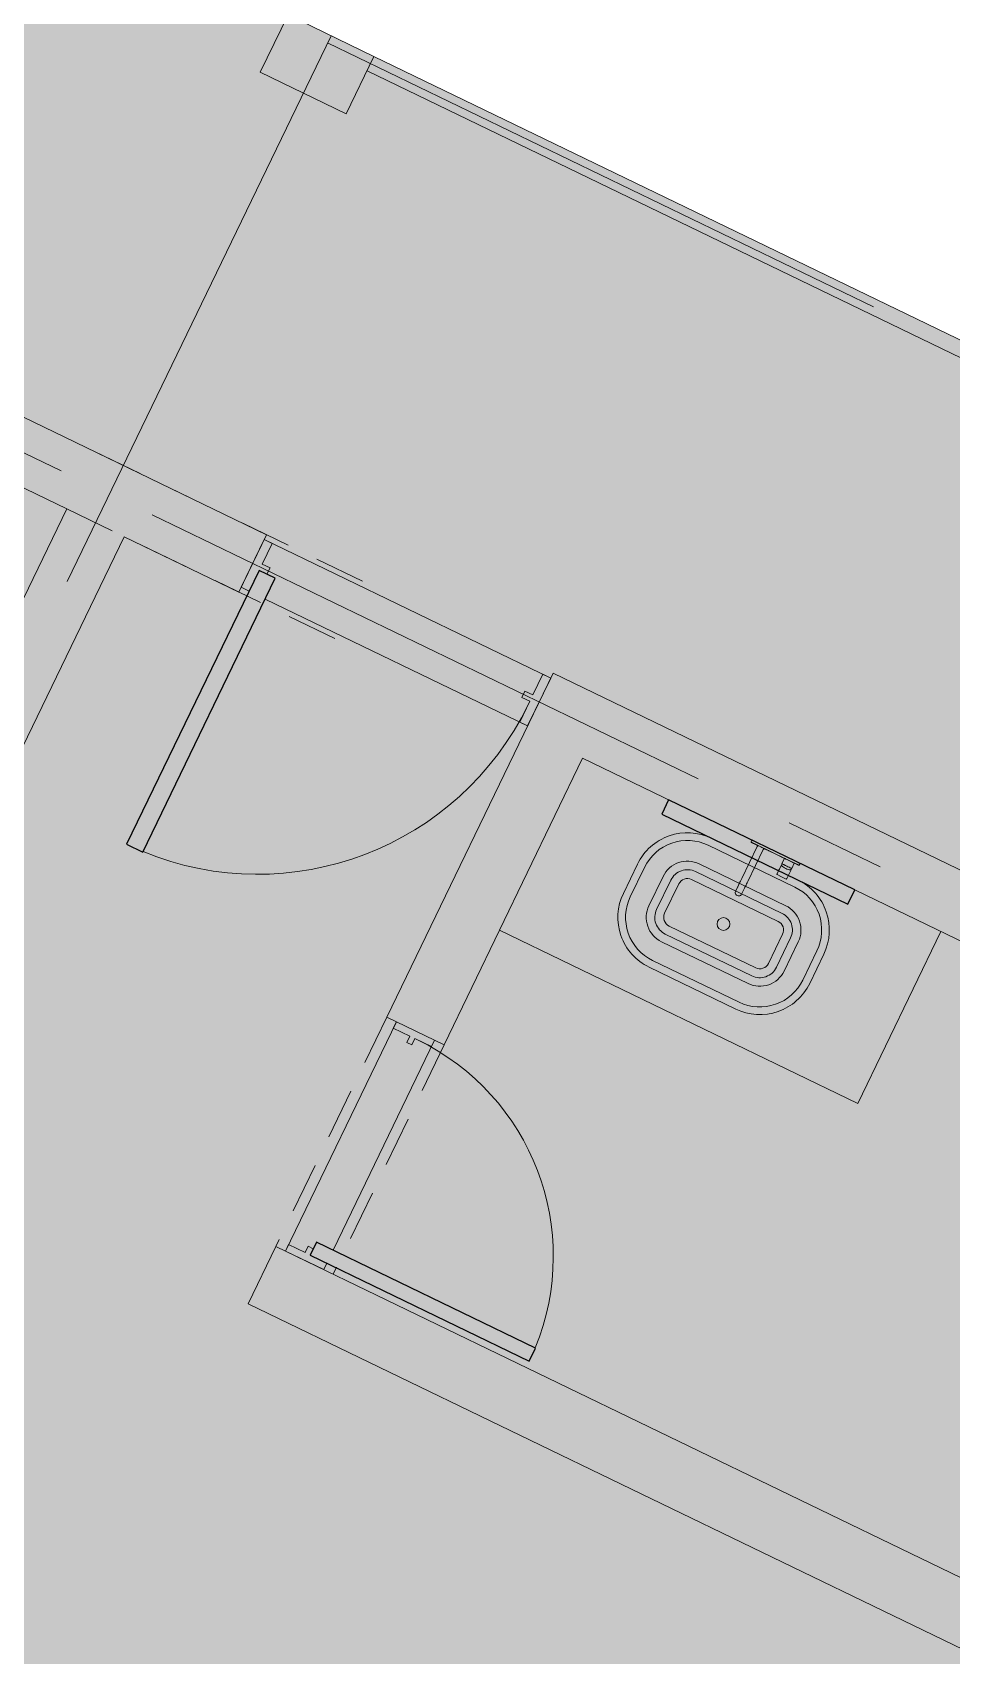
# Model space of a CAD drawing. Header units: metres. Extents: x -466 to 1322, y -1072 to 50.
# Drawn here: x 434.57 to 437.45, y -431.09 to -425.99 of the extents above; entities that cross this region are included whole.
import ezdxf

# ---------------------------------------------------------------- set-up
doc = ezdxf.new("R2010")
doc.units = ezdxf.units.M
for name, pattern in [('B1 P BAJA$0$HIDDEN', [9.525, 6.35, -3.175]), ('CENTER2', [28.575, 19.05, -3.175, 3.175, -3.175]), ('Hidden 1_16_', [0.002381, 0.001587, -0.00079375])]:
    doc.linetypes.add(name, pattern=pattern)
for name, color, linetype, lineweight in [('A - Hatch muros', 4, 'Continuous', 0), ('A - MURO BAJO', 2, 'Continuous', 0), ('A - PROY', 250, 'B1 P BAJA$0$HIDDEN', 0), ('A-ACCESORIOS DE BAÑO', 6, 'Continuous', 0), ('A-DOOR', 2, 'Continuous', 9), ('A-EJES', 61, 'CENTER2', 0), ('A-Fixt', 122, 'Continuous', 5), ('A-MURO INT', 4, 'Continuous', 0)]:
    doc.layers.add(name, color=color, linetype=linetype, lineweight=lineweight)
doc.layers.add('A-MIRROR', color=8, linetype='Continuous')
doc.layers.add('A-PUERTA', color=2, linetype='Continuous')
doc.layers.add('Hatch Interior', color=7, linetype='Continuous', lineweight=0, true_color=0xaf6350)

# ---------------------------------------------------------------- blocks, each defined once
blk = doc.blocks.new('JVAS_Puerta - 0_90 X 2_10-V18-Planta Baja')
at = {"color": 0}
for p, q in [((-0.425, -0.0425), (-0.425, -0.9025)), ((-0.374, -0.0425), (-0.425, -0.0425)), ((-0.374, -0.9025), (-0.374, -0.0425)), ((-0.425, -0.9025), (-0.374, -0.9025))]:
    blk.add_line(p, q, dxfattribs=at)
at = {"layer": 'A - PROY', "color": 18, "linetype": 'Continuous', "ltscale": 100, "true_color": 0x000000}
blk.add_arc((-0.425, -0.0525), 0.85, 273.4398, 0, dxfattribs=at)
at = {"layer": 'A-DOOR', "color": 253, "linetype": 'Continuous', "ltscale": 100}
for p, q in [((-0.45, 0.0425), (0.45, 0.0425)), ((-0.374, -0.1075), (0.45, -0.1075))]:
    blk.add_line(p, q, dxfattribs=at)
at = {"layer": 'A-DOOR'}
for p, q in [((-0.425, 0.0425), (-0.45, 0.0425)), ((-0.45, 0.0425), (-0.45, -0.1075)), ((-0.425, -0.0225), (-0.425, 0.0425)), ((0.45, 0.0425), (0.425, 0.0425)), ((0.425, 0.0425), (0.425, -0.0225)), ((0.45, -0.1075), (0.45, 0.0425)), ((-0.4, -0.0225), (-0.425, -0.0225)), ((-0.425, -0.1075), (-0.425, -0.0425)), ((-0.425, -0.0425), (-0.4, -0.0425)), ((-0.4, -0.0425), (-0.4, -0.0225)), ((0.425, -0.0225), (0.4, -0.0225)), ((0.4, -0.0225), (0.4, -0.0425)), ((0.4, -0.0425), (0.425, -0.0425)), ((0.425, -0.0425), (0.425, -0.1075)), ((-0.45, -0.1075), (-0.425, -0.1075)), ((0.425, -0.1075), (0.45, -0.1075))]:
    blk.add_line(p, q, dxfattribs=at)
blk = doc.blocks.new('monomando powder room')
at = {"layer": 'A-ACCESORIOS DE BAÑO'}
for p, q in [((-98.7727, -159.2227), (-98.7727, -159.2225)), ((-98.7667, -159.2225), (-98.7727, -159.2225)), ((-98.7727, -159.2225), (-98.7667, -159.2225)), ((-98.7727, -159.2233), (-98.7727, -159.2227)), ((-98.7727, -159.2243), (-98.7727, -159.2233)), ((-98.7727, -159.2255), (-98.7727, -159.2243)), ((-98.7727, -159.227), (-98.7727, -159.2255)), ((-98.7727, -159.2285), (-98.7727, -159.227)), ((-98.7727, -159.3065), (-98.7727, -159.2285)), ((-98.766, -159.2228), (-98.7667, -159.2225)), ((-98.766, -159.223), (-98.766, -159.2228)), ((-98.7657, -159.2235), (-98.766, -159.2228)), ((-98.766, -159.2236), (-98.766, -159.223)), ((-98.766, -159.2245), (-98.766, -159.2236)), ((-98.766, -159.2257), (-98.766, -159.2245)), ((-98.766, -159.227), (-98.766, -159.2257)), ((-98.766, -159.2285), (-98.766, -159.227)), ((-98.766, -159.3065), (-98.766, -159.2285)), ((-98.7657, -159.2237), (-98.7657, -159.2235)), ((-98.7657, -159.2242), (-98.7657, -159.2237)), ((-98.7657, -159.225), (-98.7657, -159.2242)), ((-98.7657, -159.226), (-98.7657, -159.225)), ((-98.7657, -159.2272), (-98.7657, -159.226)), ((-98.7657, -159.2285), (-98.7657, -159.2272)), ((-98.7657, -159.2295), (-98.7657, -159.2285)), ((-98.7657, -159.2395), (-98.7657, -159.2285)), ((-98.7657, -159.2322), (-98.7657, -159.2295)), ((-98.7657, -159.2309), (-98.7657, -159.2299)), ((-98.7657, -159.2335), (-98.7657, -159.2309)), ((-98.7657, -159.2367), (-98.7657, -159.2322)), ((-98.7657, -159.2377), (-98.7657, -159.2335)), ((-98.7657, -159.2426), (-98.7657, -159.2367)), ((-98.7657, -159.2395), (-98.7657, -159.2377)), ((-98.7657, -159.2396), (-98.7657, -159.239)), ((-98.7657, -159.2395), (-98.7657, -159.239)), ((-98.7473, -159.2395), (-98.7657, -159.2395)), ((-98.7657, -159.2395), (-98.7473, -159.2395)), ((-98.7657, -159.2413), (-98.7657, -159.2396)), ((-98.7657, -159.2441), (-98.7657, -159.2413)), ((-98.7657, -159.2493), (-98.7657, -159.2426)), ((-98.7657, -159.2477), (-98.7657, -159.2441)), ((-98.7657, -159.2519), (-98.7657, -159.2477)), ((-98.7657, -159.2565), (-98.7657, -159.2493)), ((-98.7657, -159.2565), (-98.7657, -159.2519)), ((-98.7657, -159.261), (-98.7657, -159.2565)), ((-98.7657, -159.2637), (-98.7657, -159.2565)), ((-98.7469, -159.2397), (-98.7473, -159.2395)), ((-98.7467, -159.2402), (-98.7469, -159.2397)), ((-98.7469, -159.2403), (-98.7469, -159.2397)), ((-98.7469, -159.242), (-98.7469, -159.2403)), ((-98.7469, -159.2446), (-98.7469, -159.242)), ((-98.7469, -159.2481), (-98.7469, -159.2446)), ((-98.7469, -159.2522), (-98.7469, -159.2481)), ((-98.7469, -159.2565), (-98.7469, -159.2522)), ((-98.7469, -159.2608), (-98.7469, -159.2565)), ((-98.7467, -159.2405), (-98.7467, -159.2402)), ((-98.7427, -159.2405), (-98.7467, -159.2405)), ((-98.7467, -159.2411), (-98.7467, -159.2405)), ((-98.7467, -159.2405), (-98.7427, -159.2405)), ((-98.7467, -159.2426), (-98.7467, -159.2411)), ((-98.7467, -159.2452), (-98.7467, -159.2426)), ((-98.7467, -159.2485), (-98.7467, -159.2452)), ((-98.7467, -159.2523), (-98.7467, -159.2485)), ((-98.7467, -159.2565), (-98.7467, -159.2523)), ((-98.7467, -159.2606), (-98.7467, -159.2565)), ((-98.7286, -159.2395), (-98.7427, -159.2395)), ((-98.7427, -159.2401), (-98.7427, -159.2395)), ((-98.7416, -159.2401), (-98.7427, -159.2395)), ((-98.7427, -159.2395), (-98.7286, -159.2395)), ((-98.7427, -159.2405), (-98.7427, -159.2401)), ((-98.7413, -159.2406), (-98.7427, -159.2405)), ((-98.7407, -159.2417), (-98.7416, -159.2401)), ((-98.7398, -159.2445), (-98.7407, -159.2417)), ((-98.7392, -159.248), (-98.7398, -159.2445)), ((-98.7388, -159.2521), (-98.7392, -159.248)), ((-98.7387, -159.2565), (-98.7388, -159.2521)), ((-98.7388, -159.2608), (-98.7387, -159.2565)), ((-98.7286, -159.2395), (-98.7122, -159.2395)), ((-98.7122, -159.2395), (-98.7286, -159.2395)), ((-98.7103, -159.2395), (-98.7122, -159.2395)), ((-98.7122, -159.2395), (-98.7103, -159.2395)), ((-98.7099, -159.2398), (-98.7103, -159.2395)), ((-98.7097, -159.2403), (-98.7099, -159.2398)), ((-98.7097, -159.2565), (-98.7097, -159.2403)), ((-98.7097, -159.2727), (-98.7097, -159.2565)), ((-98.7727, -159.3845), (-98.7727, -159.3065)), ((-98.7727, -159.3845), (-98.7727, -159.3065)), ((-98.766, -159.3845), (-98.766, -159.3065)), ((-98.766, -159.3845), (-98.766, -159.3065)), ((-98.7657, -159.2652), (-98.7657, -159.261)), ((-98.7657, -159.2704), (-98.7657, -159.2637)), ((-98.7657, -159.2689), (-98.7657, -159.2652)), ((-98.7657, -159.2717), (-98.7657, -159.2689)), ((-98.7657, -159.2763), (-98.7657, -159.2704)), ((-98.7657, -159.2734), (-98.7657, -159.2717)), ((-98.7657, -159.274), (-98.7657, -159.2734)), ((-98.7473, -159.2735), (-98.7657, -159.2735)), ((-98.7657, -159.3065), (-98.7657, -159.2735)), ((-98.7657, -159.2753), (-98.7657, -159.2735)), ((-98.7657, -159.2735), (-98.7473, -159.2735)), ((-98.7657, -159.274), (-98.7657, -159.2735)), ((-98.7657, -159.2795), (-98.7657, -159.2753)), ((-98.7657, -159.2808), (-98.7657, -159.2763)), ((-98.7657, -159.2821), (-98.7657, -159.2795)), ((-98.7657, -159.2835), (-98.7657, -159.2808)), ((-98.7657, -159.2831), (-98.7657, -159.2821)), ((-98.7657, -159.2845), (-98.7657, -159.2835)), ((-98.7657, -159.343), (-98.7657, -159.3065)), ((-98.7473, -159.2735), (-98.7469, -159.2732)), ((-98.7469, -159.2648), (-98.7469, -159.2608)), ((-98.7469, -159.2683), (-98.7469, -159.2648)), ((-98.7469, -159.271), (-98.7469, -159.2683)), ((-98.7469, -159.2726), (-98.7469, -159.271)), ((-98.7469, -159.2732), (-98.7469, -159.2726)), ((-98.7469, -159.2732), (-98.7467, -159.2727)), ((-98.7467, -159.2644), (-98.7467, -159.2606)), ((-98.7467, -159.2677), (-98.7467, -159.2644)), ((-98.7467, -159.2703), (-98.7467, -159.2677)), ((-98.7467, -159.2719), (-98.7467, -159.2703)), ((-98.7467, -159.2725), (-98.7467, -159.2719)), ((-98.7467, -159.2727), (-98.7467, -159.2725)), ((-98.7467, -159.2725), (-98.7427, -159.2725)), ((-98.7427, -159.2725), (-98.7467, -159.2725)), ((-98.7427, -159.2725), (-98.7413, -159.2723)), ((-98.7427, -159.2728), (-98.7427, -159.2725)), ((-98.7427, -159.2735), (-98.7416, -159.2728)), ((-98.7427, -159.2735), (-98.7427, -159.2728)), ((-98.7427, -159.2735), (-98.7286, -159.2735)), ((-98.7286, -159.2735), (-98.7427, -159.2735)), ((-98.7416, -159.2728), (-98.7407, -159.2712)), ((-98.7407, -159.2712), (-98.7398, -159.2684)), ((-98.7398, -159.2684), (-98.7392, -159.2649)), ((-98.7392, -159.2649), (-98.7388, -159.2608)), ((-98.7256, -159.2735), (-98.7286, -159.2735)), ((-98.7286, -159.2735), (-98.7256, -159.2735)), ((-98.7256, -159.2735), (-98.7122, -159.2735)), ((-98.7122, -159.2735), (-98.7256, -159.2735)), ((-98.7122, -159.2735), (-98.7103, -159.2735)), ((-98.7103, -159.2735), (-98.7122, -159.2735)), ((-98.7103, -159.2735), (-98.7099, -159.2731)), ((-98.7099, -159.2731), (-98.7097, -159.2727)), ((-98.7657, -159.3295), (-98.7657, -159.3285)), ((-98.7657, -159.3322), (-98.7657, -159.3295)), ((-98.7657, -159.3309), (-98.7657, -159.3299)), ((-98.7657, -159.3335), (-98.7657, -159.3309)), ((-98.7657, -159.3367), (-98.7657, -159.3322)), ((-98.7657, -159.3377), (-98.7657, -159.3335)), ((-98.7657, -159.3426), (-98.7657, -159.3367)), ((-98.7657, -159.343), (-98.7657, -159.3377)), ((-98.7657, -159.3411), (-98.7657, -159.3405)), ((-98.7657, -159.3426), (-98.7657, -159.3411)), ((-98.7657, -159.3424), (-98.7657, -159.3419)), ((-98.7657, -159.343), (-98.7657, -159.3424)), ((-98.7657, -159.3493), (-98.7657, -159.3426)), ((-98.7657, -159.3452), (-98.7657, -159.3426)), ((-98.7653, -159.3443), (-98.7657, -159.343)), ((-98.7657, -159.3485), (-98.7657, -159.3452)), ((-98.7657, -159.3524), (-98.7657, -159.3485)), ((-98.7657, -159.3565), (-98.7657, -159.3493)), ((-98.7657, -159.3565), (-98.7657, -159.3524)), ((-98.7657, -159.3606), (-98.7657, -159.3565)), ((-98.7657, -159.3637), (-98.7657, -159.3565)), ((-98.7657, -159.3645), (-98.7657, -159.3606)), ((-98.7645, -159.3453), (-98.7653, -159.3443)), ((-98.7635, -159.3458), (-98.7645, -159.3453)), ((-98.7627, -159.346), (-98.7635, -159.3458)), ((-98.7622, -159.346), (-98.7627, -159.346)), ((-98.7627, -159.346), (-98.7622, -159.346)), ((-98.6502, -159.346), (-98.7622, -159.346)), ((-98.7622, -159.346), (-98.6502, -159.346)), ((-98.6459, -159.346), (-98.6502, -159.346)), ((-98.6502, -159.346), (-98.6459, -159.346)), ((-98.6459, -159.346), (-98.6416, -159.346)), ((-98.6416, -159.346), (-98.6459, -159.346)), ((-98.6416, -159.346), (-98.6375, -159.346)), ((-98.6375, -159.346), (-98.6416, -159.346)), ((-98.6337, -159.346), (-98.6375, -159.346)), ((-98.6375, -159.346), (-98.6337, -159.346)), ((-98.6301, -159.346), (-98.6337, -159.346)), ((-98.6337, -159.346), (-98.6301, -159.346)), ((-98.6268, -159.346), (-98.6301, -159.346)), ((-98.6301, -159.346), (-98.6268, -159.346)), ((-98.624, -159.346), (-98.6268, -159.346)), ((-98.6268, -159.346), (-98.624, -159.346)), ((-98.624, -159.346), (-98.6216, -159.346)), ((-98.6216, -159.346), (-98.624, -159.346)), ((-98.6216, -159.346), (-98.6197, -159.346)), ((-98.6197, -159.346), (-98.6216, -159.346)), ((-98.6055, -159.346), (-98.6197, -159.346)), ((-98.6197, -159.346), (-98.6055, -159.346)), ((-98.603, -159.3464), (-98.6055, -159.346)), ((-98.6006, -159.3474), (-98.603, -159.3464)), ((-98.5986, -159.3491), (-98.6006, -159.3474)), ((-98.597, -159.3513), (-98.5986, -159.3491)), ((-98.596, -159.3538), (-98.597, -159.3513)), ((-98.597, -159.3617), (-98.596, -159.3592)), ((-98.5957, -159.3565), (-98.596, -159.3538)), ((-98.5957, -159.3565), (-98.596, -159.3538)), ((-98.596, -159.3592), (-98.5957, -159.3565)), ((-98.596, -159.3592), (-98.5957, -159.3565)), ((-98.7727, -159.386), (-98.7727, -159.3845)), ((-98.7727, -159.3875), (-98.7727, -159.386)), ((-98.7727, -159.3887), (-98.7727, -159.3875)), ((-98.7727, -159.3897), (-98.7727, -159.3887)), ((-98.7727, -159.3903), (-98.7727, -159.3897)), ((-98.7727, -159.3905), (-98.7727, -159.3903)), ((-98.7727, -159.3905), (-98.7667, -159.3905)), ((-98.7667, -159.3905), (-98.7727, -159.3905)), ((-98.7667, -159.3905), (-98.766, -159.3902)), ((-98.766, -159.386), (-98.766, -159.3845)), ((-98.766, -159.3873), (-98.766, -159.386)), ((-98.766, -159.3885), (-98.766, -159.3873)), ((-98.766, -159.3894), (-98.766, -159.3885)), ((-98.766, -159.39), (-98.766, -159.3894)), ((-98.766, -159.3902), (-98.7657, -159.3895)), ((-98.766, -159.3902), (-98.766, -159.39)), ((-98.7657, -159.3704), (-98.7657, -159.3637)), ((-98.7657, -159.3678), (-98.7657, -159.3645)), ((-98.7657, -159.3704), (-98.7657, -159.3678)), ((-98.7657, -159.37), (-98.7653, -159.3687)), ((-98.7657, -159.3845), (-98.7657, -159.37)), ((-98.7657, -159.3845), (-98.7657, -159.37)), ((-98.7657, -159.3753), (-98.7657, -159.37)), ((-98.7657, -159.3706), (-98.7657, -159.37)), ((-98.7657, -159.3763), (-98.7657, -159.3704)), ((-98.7657, -159.3719), (-98.7657, -159.3704)), ((-98.7657, -159.3711), (-98.7657, -159.3706)), ((-98.7657, -159.3725), (-98.7657, -159.3719)), ((-98.7657, -159.3795), (-98.7657, -159.3753)), ((-98.7657, -159.3808), (-98.7657, -159.3763)), ((-98.7657, -159.3821), (-98.7657, -159.3795)), ((-98.7657, -159.3835), (-98.7657, -159.3808)), ((-98.7657, -159.3831), (-98.7657, -159.3821)), ((-98.7657, -159.3845), (-98.7657, -159.3835)), ((-98.7657, -159.3858), (-98.7657, -159.3845)), ((-98.7657, -159.387), (-98.7657, -159.3858)), ((-98.7657, -159.388), (-98.7657, -159.387)), ((-98.7657, -159.3888), (-98.7657, -159.388)), ((-98.7657, -159.3893), (-98.7657, -159.3888)), ((-98.7657, -159.3895), (-98.7657, -159.3893)), ((-98.7653, -159.3687), (-98.7645, -159.3677)), ((-98.7645, -159.3677), (-98.7635, -159.3672)), ((-98.7635, -159.3672), (-98.7627, -159.367)), ((-98.7627, -159.367), (-98.7622, -159.367)), ((-98.7622, -159.367), (-98.7627, -159.367)), ((-98.6502, -159.367), (-98.7622, -159.367)), ((-98.7622, -159.367), (-98.6502, -159.367)), ((-98.6459, -159.367), (-98.6502, -159.367)), ((-98.6502, -159.367), (-98.6459, -159.367)), ((-98.6416, -159.367), (-98.6459, -159.367)), ((-98.6459, -159.367), (-98.6416, -159.367)), ((-98.6375, -159.367), (-98.6416, -159.367)), ((-98.6416, -159.367), (-98.6375, -159.367)), ((-98.6375, -159.367), (-98.6337, -159.367)), ((-98.6337, -159.367), (-98.6375, -159.367)), ((-98.6337, -159.367), (-98.6301, -159.367)), ((-98.6301, -159.367), (-98.6337, -159.367)), ((-98.6268, -159.367), (-98.6301, -159.367)), ((-98.6301, -159.367), (-98.6268, -159.367)), ((-98.624, -159.367), (-98.6268, -159.367)), ((-98.6268, -159.367), (-98.624, -159.367)), ((-98.624, -159.367), (-98.6216, -159.367)), ((-98.6216, -159.367), (-98.624, -159.367)), ((-98.6216, -159.367), (-98.6197, -159.367)), ((-98.6197, -159.367), (-98.6216, -159.367)), ((-98.6197, -159.367), (-98.6055, -159.367)), ((-98.6055, -159.367), (-98.6197, -159.367)), ((-98.6055, -159.367), (-98.603, -159.3666)), ((-98.603, -159.3666), (-98.6006, -159.3656)), ((-98.6006, -159.3656), (-98.5986, -159.3639)), ((-98.5986, -159.3639), (-98.597, -159.3617))]:
    blk.add_line(p, q, dxfattribs=at)

msp = doc.modelspace()

# ---------------------------------------------------------------- hatches: boundary and pattern name
at = {"layer": 'A - Hatch muros', "transparency": 33554687}
h = msp.add_hatch(color=256, dxfattribs=at)
h.dxf.hatch_style = 1
h.paths.add_polyline_path([(422.6792, -430.2434), (426.1177, -423.131), (426.6579, -423.3922), (426.5709, -423.5722), (426.2107, -423.3981), (423.9039, -428.1697), (424.354, -428.3874), (424.267, -428.5674), (423.8168, -428.3498), (422.8593, -430.3305)])
h.paths.add_polyline_path([(429.5687, -427.0209), (430.3521, -425.4003), (427.6512, -424.0945), (427.216, -424.9948), (427.0359, -424.9078), (427.5582, -423.8274), (433.5002, -426.7001), (432.9779, -427.7805), (432.7979, -427.6934), (433.2331, -426.7931), (430.5322, -425.4874), (429.7487, -427.1079), (432.6297, -428.5007), (432.5427, -428.6808), (429.6617, -427.288), (428.2253, -430.259), (428.6755, -430.4766), (428.5884, -430.6567), (428.1383, -430.439), (427.1807, -432.4197), (427.0007, -432.3327), (427.9582, -430.352), (427.5081, -430.1344), (427.5951, -429.9543), (428.0453, -430.1719), (429.4816, -427.2009), (426.6006, -425.8081), (426.6877, -425.628)])
h.paths.add_polyline_path([(432.4598, -432.5283), (431.5022, -434.509), (431.3221, -434.4219), (432.2797, -432.4412), (431.8295, -432.2236), (431.9166, -432.0435), (432.3667, -432.2612), (434.6736, -427.4895), (434.3135, -427.3154), (434.4005, -427.1354), (435.3008, -427.5706), (435.2138, -427.7507), (434.8537, -427.5766), (432.5468, -432.3482), (432.997, -432.5658), (432.9099, -432.7459)])
h.paths.add_polyline_path([(438.2116, -431.1993), (438.9951, -429.5788), (436.2942, -428.273), (435.8589, -429.1733), (435.6788, -429.0863), (436.2012, -428.0059), (442.1432, -430.8786), (441.6209, -431.959), (441.4408, -431.8719), (441.8761, -430.9716), (439.1751, -429.6658), (438.3917, -431.2864), (441.2727, -432.6792), (441.1856, -432.8593), (438.3046, -431.4664), (436.8683, -434.4375), (437.3184, -434.6551), (437.2314, -434.8351), (436.7812, -434.6175), (435.8237, -436.5982), (435.6436, -436.5111), (436.6012, -434.5305), (436.151, -434.3128), (436.2381, -434.1328), (436.6882, -434.3504), (438.1246, -431.3794), (435.2436, -429.9866), (435.3306, -429.8065)])
h.paths.add_polyline_path([(443.3166, -431.668), (441.0097, -436.4396), (440.5595, -436.222), (440.4725, -436.4021), (440.9226, -436.6197), (439.9651, -438.6004), (440.1451, -438.6874), (441.1027, -436.7067), (441.5529, -436.9244), (441.6399, -436.7443), (441.1897, -436.5267), (443.4966, -431.7551), (443.8567, -431.9292), (443.9438, -431.7491), (443.0435, -431.3138), (442.9564, -431.4939)])
h.paths.add_polyline_path([(446.8546, -435.3778), (447.638, -433.7572), (444.9371, -432.4515), (444.5018, -433.3518), (444.3218, -433.2647), (444.8441, -432.1844), (450.7861, -435.0571), (450.2638, -436.1374), (450.0837, -436.0504), (450.519, -435.1501), (447.8181, -433.8443), (447.0346, -435.4648), (449.9156, -436.8577), (449.8285, -437.0377), (446.9476, -435.6449), (445.5112, -438.6159), (445.9614, -438.8335), (445.8743, -439.0136), (445.4242, -438.796), (444.4666, -440.7767), (444.2865, -440.6896), (445.2441, -438.7089), (444.794, -438.4913), (444.881, -438.3112), (445.3312, -438.5289), (446.7675, -435.5579), (443.8865, -434.165), (443.9736, -433.985)])
h.paths.add_polyline_path([(452.2266, -435.7535), (451.6864, -435.4923), (451.5994, -435.6724), (451.9595, -435.8465), (449.6526, -440.6181), (449.2037, -440.4011), (449.1142, -440.5799), (449.5656, -440.7982), (448.608, -442.7788), (448.7881, -442.8659)])
h = msp.add_hatch(color=256, dxfattribs=at)
h.dxf.hatch_style = 1
h.paths.add_polyline_path([(431.034, -423.8417), (431.3041, -423.9723), (431.2171, -424.1524), (430.947, -424.0218)])
h.paths.add_polyline_path([(435.3685, -425.9373), (435.6386, -426.0678), (435.5516, -426.2479), (435.2815, -426.1173)])
h.paths.add_polyline_path([(439.69, -428.0265), (439.9601, -428.1571), (439.873, -428.3371), (439.603, -428.2066)])
h.paths.add_polyline_path([(444.0115, -430.1157), (444.2816, -430.2463), (444.1945, -430.4264), (443.9244, -430.2958)])
h.paths.add_polyline_path([(448.3329, -432.205), (448.603, -432.3355), (448.516, -432.5156), (448.2459, -432.385)])
h.paths.add_polyline_path([(452.6544, -434.2942), (452.9245, -434.4248), (452.8375, -434.6048), (452.5674, -434.4743)])
at = {"layer": 'Hatch Interior', "transparency": 33554687}
h = msp.add_hatch(color=256, dxfattribs=at)
h.dxf.hatch_style = 1
edge = h.paths.add_edge_path()
edge.add_line((417.7382, -422.6064), (419.3856, -424.8173))
edge.add_arc((419.7198, -425.4323), 0.7, 36.6996, 118.5178, ccw=False)
edge.add_line((420.2811, -425.014), (421.6441, -423.998))
edge.add_line((421.6441, -423.998), (425.1105, -425.6739))
edge.add_line((425.1105, -425.6739), (423.8168, -428.3498))
edge.add_line((423.8168, -428.3498), (449.7456, -440.8852))
edge.add_line((449.7456, -440.8852), (452.2266, -435.7535))
edge.add_line((452.2266, -435.7535), (452.8795, -434.403))
edge.add_line((452.8795, -434.403), (426.2776, -421.5422))
edge.add_line((426.2776, -421.5422), (424.9683, -419.8365))
edge.add_line((424.9683, -419.8365), (443.8484, -405.7639))
edge.add_line((443.8484, -405.7639), (442.6531, -404.1604))
edge.add_line((442.6531, -404.1604), (449.1895, -399.2884))
edge.add_line((449.1895, -399.2884), (446.0819, -395.1192))
edge.add_line((446.0819, -395.1192), (408.2908, -423.2873))
edge.add_line((408.2908, -423.2873), (413.4672, -425.7899))
edge.add_line((413.4672, -425.7899), (417.7382, -422.6064))

# ---------------------------------------------------------------- linework, layer by layer
at = {"layer": 'A - MURO BAJO', "ltscale": 0.05}
for points in [[(439.6682, -428.0715), (435.6169, -426.1129)], [(444.0115, -430.1157), (435.6386, -426.0678)], [(436.033, -428.8132), (437.1584, -429.3573), (437.4195, -428.8171)]]:
    msp.add_lwpolyline(points, dxfattribs=at)
at = {"layer": 'A - PROY', "color": 250, "linetype": 'Hidden 1_16_', "ltscale": 100}
for points in [[(434.7607, -427.3095), (435.661, -427.7447)], [(434.6736, -427.4895), (435.5739, -427.9248)], [(435.6788, -429.0863), (435.3306, -429.8065)], [(435.8589, -429.1733), (435.5107, -429.8936)]]:
    msp.add_lwpolyline(points, dxfattribs=at)
at = {"layer": 'A-EJES', "ltscale": 0.1}
for p, q in [((452.6435, -434.3167), (412.7527, -415.0313)), ((452.093, -435.8), (411.3291, -416.0925)), ((435.5036, -426.0025), (429.613, -438.187))]:
    msp.add_line(p, q, dxfattribs=at)
at = {"layer": 'A-Fixt'}
for points in [[(436.7753, -429.061), (436.5031, -428.9294, -0.414214), (436.4223, -428.6972), (436.4668, -428.6051, -0.414214), (436.699, -428.5243), (436.9712, -428.6558, -0.414214), (437.052, -428.888), (437.0075, -428.9801, -0.414214)], [(436.7858, -429.0392), (436.5137, -428.9077, -0.414214), (436.444, -428.7077), (436.4886, -428.6156, -0.414214), (436.6885, -428.546), (436.9607, -428.6776, -0.414214), (437.0303, -428.8775), (436.9858, -428.9696, -0.414214)], [(436.8141, -428.9807), (436.5419, -428.8492, -0.414214), (436.5026, -428.736), (436.5471, -428.6439, -0.414214), (436.6602, -428.6045), (436.9324, -428.7361, -0.414214), (436.9718, -428.8492), (436.9272, -428.9413, -0.414214)], [(436.8258, -428.9565), (436.5536, -428.825, -0.414214), (436.5267, -428.7477), (436.5713, -428.6556, -0.414214), (436.6485, -428.6287), (436.9207, -428.7603, -0.414214), (436.9476, -428.8375), (436.9031, -428.9296, -0.414214)], [(436.8379, -428.9315), (436.5658, -428.7999, -0.414214), (436.5518, -428.7598), (436.5963, -428.6677, -0.414214), (436.6364, -428.6538), (436.9086, -428.7854, -0.414214), (436.9225, -428.8254), (436.878, -428.9175, -0.414214)]]:
    msp.add_lwpolyline(points, format="xyb", close=True, dxfattribs=at)
msp.add_circle((436.7367, -428.7936), 0.02, dxfattribs=at)
at = {"layer": 'A-MIRROR'}
msp.add_lwpolyline([(436.5643, -428.4036), (436.5425, -428.4486), (437.1277, -428.7315), (437.1495, -428.6865)], close=True, dxfattribs=at)
at = {"layer": 'A-MURO INT'}
for points in [[(435.3685, -425.9373), (435.6386, -426.0678), (435.5516, -426.2479), (435.2815, -426.1173), (435.3685, -425.9373)], [(432.4598, -432.5283), (431.5022, -434.509), (431.3221, -434.4219), (432.2797, -432.4412), (431.8295, -432.2236), (431.9166, -432.0435), (432.3667, -432.2612), (434.6736, -427.4895), (434.3135, -427.3154), (434.4005, -427.1354), (435.3008, -427.5706), (435.2138, -427.7507), (434.8537, -427.5766), (432.5468, -432.3482), (432.997, -432.5658), (432.9099, -432.7459), (432.4598, -432.5283)], [(441.1856, -432.8593), (438.3046, -431.4664), (436.8683, -434.4375), (437.3184, -434.6551), (437.2314, -434.8351), (436.7812, -434.6175), (435.8237, -436.5982), (435.6436, -436.5111), (436.6012, -434.5305), (436.151, -434.3128), (436.2381, -434.1328), (436.6882, -434.3504), (438.1246, -431.3794), (435.2436, -429.9866), (435.3306, -429.8065), (438.2116, -431.1993), (438.9951, -429.5788), (436.2942, -428.273), (435.8589, -429.1733), (435.6788, -429.0863), (436.2012, -428.0059), (442.1432, -430.8786)]]:
    msp.add_lwpolyline(points, dxfattribs=at)

# ---------------------------------------------------------------- block references
at = {"layer": 'A-Fixt', "rotation": 244.1983439775188}
msp.add_blockref('monomando powder room', (537.335, -586.8317), dxfattribs=at)
at = {"layer": 'A-PUERTA'}
for p, xscale, yscale, zscale, rotation in [((435.7232, -427.8458), 1.111111111111195, 1.111111111111195, 1.111111111111195, 334.1983439835791), ((435.5688, -429.4773), 0.888888888888883, 0.888888888888883, 0.888888888888883, 64.19834398354133)]:
    msp.add_blockref('JVAS_Puerta - 0_90 X 2_10-V18-Planta Baja', p, dxfattribs=dict(at, xscale=xscale, yscale=yscale, zscale=zscale, rotation=rotation))

doc.saveas('drawing.dxf')
